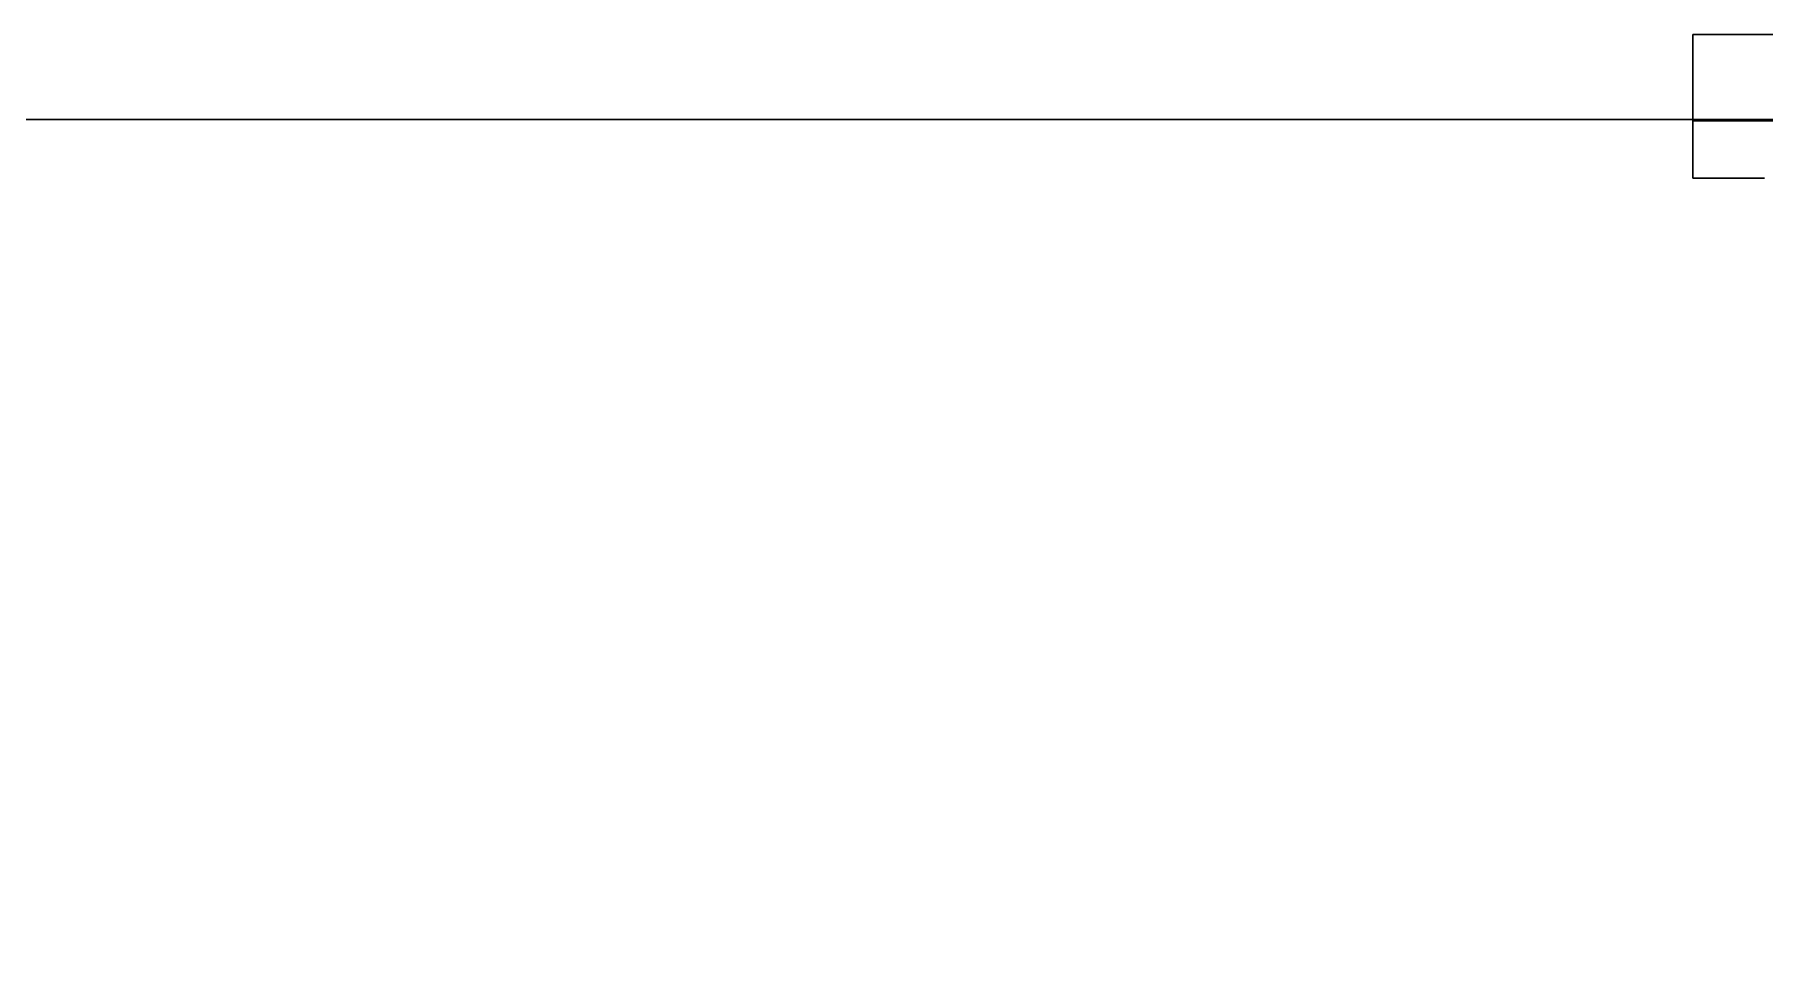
# Model space of a CAD drawing. Header units: millimetres. Extents: x -5968 to 8419, y -11886 to 221.
# Drawn here: x -5366 to -4763, y -10660 to -10334 of the extents above; entities that cross this region are included whole.
import ezdxf

# ---------------------------------------------------------------- set-up
doc = ezdxf.new("R2010")
doc.units = ezdxf.units.MM
doc.header["$LTSCALE"] = 20
doc.layers.add('Innenausbau_Konstruktion', color=7, linetype='Continuous')

# ---------------------------------------------------------------- blocks, each defined once
blk = doc.blocks.new('Gruppe')
at = {"color": 7, "linetype": 'Continuous', "lineweight": 9, "transparency": 33554687, "invisible_edges": 8}
for points in [[(1025, 200.01, 701), (-1025, 200.01, 701), (-1025, 150.01, 711), (-1000, 150.01, 711)], [(-1025, 200.01, 701), (-1025, 200.01, 651), (-1025, 170, 651), (-1025, 170, 681)], [(-1025, 170, 681), (-1025, 150.01, 681), (-1025, 150.01, 711), (-1025, 200.01, 701)], [(-1000, 150.01, 681), (-1025, 150.01, 681), (-1025, 170, 681), (1025, 170, 681)]]:
    blk.add_3dface(points, dxfattribs=at)
at = {"color": 7, "linetype": 'Continuous', "lineweight": 9, "transparency": 33554687}
for points in [[(-1025, 200.01, 701), (1025, 200.01, 701), (1025, 200.01, 651), (-1025, 200.01, 651)], [(1025, 170, 651), (-1025, 170, 651), (-1025, 200.01, 651), (1025, 200.01, 651)], [(1025, 170, 681), (-1025, 170, 681), (-1025, 170, 651), (1025, 170, 651)], [(-1000, 150.01, 711), (-1025, 150.01, 711), (-1025, 150.01, 681), (-1000, 150.01, 681)]]:
    blk.add_3dface(points, dxfattribs=at)
blk = doc.blocks.new('Gruppe-9')
at = {"color": 7, "transparency": 33554687}
blk.add_blockref('Gruppe', (0, 0), dxfattribs=at)
blk = doc.blocks.new('Fenster (3D)')
at = {"color": 7, "transparency": 33554687}
blk.add_blockref('Gruppe-9', (0, 0), dxfattribs=at)

msp = doc.modelspace()

# ---------------------------------------------------------------- linework, layer by layer
at = {"layer": 'Innenausbau_Konstruktion', "color": 7, "linetype": 'Continuous', "lineweight": 25, "transparency": 33554687}
for points in [[(-5968.06, -10363.44, 3025.11), (-1598.06, -10363.44, 3025.11), (-1898.06, -10663.44, 3025.11), (-5668.06, -10663.44, 3025.11)], [(-5668.06, -10663.44, 5525.11), (-1898.06, -10663.44, 5525.11), (-1598.06, -10363.44, 5525.11), (-5968.06, -10363.44, 5525.11)], [(-5968.06, -10363.44, 3025.11), (-5968.06, -10363.44, 5525.11), (-1598.06, -10363.44, 5525.11), (-1598.06, -10363.44, 3025.11)]]:
    msp.add_3dface(points, dxfattribs=at)

# ---------------------------------------------------------------- block references
at = {"layer": 'Innenausbau_Konstruktion', "color": 7, "transparency": 33554687}
msp.add_blockref('Fenster (3D)', (-3763.06, -10533.85, 3027.11), dxfattribs=at)

doc.saveas('drawing.dxf')
